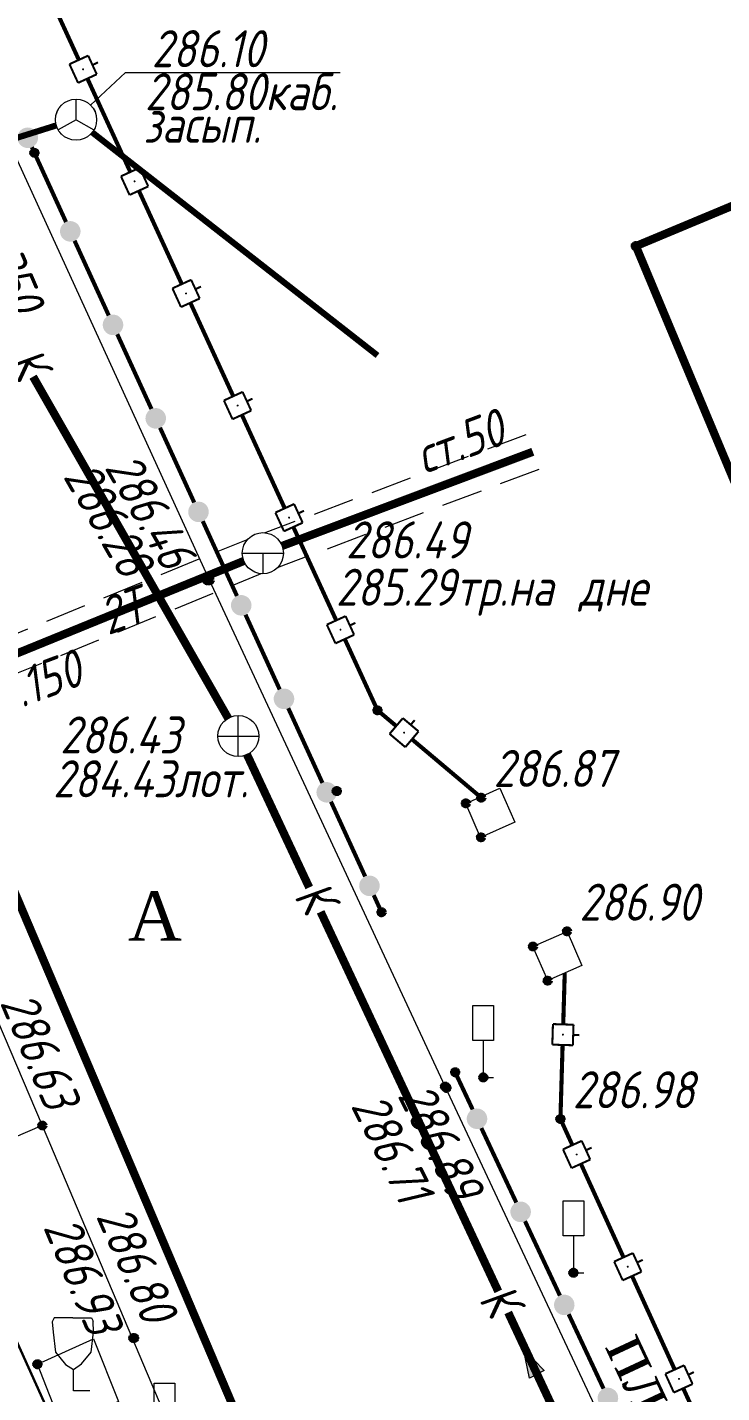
# Model space of a CAD drawing. Header units: metres. Extents: x 5186306 to 10384643, y 4966294 to 9938031.
# Drawn here: x 5192305.48 to 5192322.35, y 4969130.69 to 4969163.9 of the extents above; entities that cross this region are included whole.
import ezdxf

# ---------------------------------------------------------------- set-up
doc = ezdxf.new("R2010")
doc.units = ezdxf.units.M
doc.set_wipeout_variables(frame=1)
for name, pattern in [('COMMUN', [6, 5, -1]), ('DASHED', [0.75, 0.5, -0.25]), ('DASHEDX2', [1.5, 1, -0.5])]:
    doc.linetypes.add(name, pattern=pattern)
for name, color, linetype, lineweight in [('51361800', 7, 'Continuous', 18), ('51361930', 7, 'Continuous', 18), ('51361960', 7, 'Continuous', 18), ('51361990', 7, 'Continuous', 18), ('71133200', 7, 'Continuous', 18), ('82211000', 7, 'Continuous', 18), ('82212000', 7, 'Continuous', 18), ('Commun', 7, 'Continuous', 18), ('GEO_POINTS', 7, 'Continuous', 18), ('Otm', 7, 'Continuous', 18), ('Sit', 7, 'Continuous', 18), ('Text', 7, 'Continuous', 18), ('Text_com', 7, 'Continuous', 18), ('Us_znak', 7, 'Continuous', 18)]:
    doc.layers.add(name, color=color, linetype=linetype, lineweight=lineweight)
doc.styles.add('eskd', font='ESKD1.shx', dxfattribs={"width": 1.2, "oblique": 15})
doc.styles.get("Standard").update_dxf_attribs({"font": 'txt.shx', "width": 0.85, "oblique": 10})
doc.styles.add('style1', font='TIMES.TTF', dxfattribs={"height": 1})
doc.linetypes.add('KABELww_500', pattern='A,0.0001,-0.4,[131,ltypeshp.shx,S=0.4,R=90,X=0.4,Y=-0.4],0.2,[131,ltypeshp.shx,S=0.2,R=90,X=0.4,Y=-0.2],3.6,[131,ltypeshp.shx,S=0.2,R=-90,X=-0.4,Y=0.2],0.2,[131,ltypeshp.shx,S=0.4,R=-90,X=-0.4,Y=0.4],-0.8,4,-0.4', length=9.6001)
doc.linetypes.add('ПОДЗ_ЛИНИИ_СВЯЗИ', pattern='A,4.8,-0.2,[133,ltypeshp.shx,S=0.2,R=0,X=-0.2,Y=0],-0.2,4.8,-2', length=12)

# ---------------------------------------------------------------- blocks, each defined once
blk = doc.blocks.new('51361990a')
at = {"color": 7, "style": 'eskd', "oblique": 15}
for tag, p in [('Z', (1.727, 1.405)), ('Z1', (1.727, -0.995)), ('Z2', (1.727, -3.395))]:
    blk.add_attdef(tag, p, '', height=2, dxfattribs=at)
at = {"color": 7}
blk.add_wipeout([(1.005, 0.104), (0.967, 0.297), (0.891, 0.479), (0.782, 0.643), (0.642, 0.782), (0.479, 0.891), (0.297, 0.967), (0.103, 1.005), (-0.094, 1.005), (-0.287, 0.967), (-0.469, 0.891), (-0.632, 0.782), (-0.772, 0.643), (-0.881, 0.479), (-0.957, 0.297), (-0.995, 0.104), (-0.995, -0.093), (-0.957, -0.287), (-0.881, -0.469), (-0.772, -0.632), (-0.632, -0.772), (-0.469, -0.881), (-0.287, -0.956), (-0.094, -0.995), (0.103, -0.995), (0.297, -0.956), (0.479, -0.881), (0.642, -0.772), (0.782, -0.632), (0.891, -0.469), (0.967, -0.287), (1.005, -0.093)], dxfattribs=at)
blk.add_line((-0.714, 0.7), (0.714, -0.7))
blk.add_circle((0.005, 0.005), 1)
blk = doc.blocks.new('71133200')
for p, q in [((-0.924145, 3.560442), (-1.024145, 3.360442)), ((-1.024145, 3.360442), (-0.977382, 2.864397)), ((-0.024145, 3.560442), (-0.924145, 3.560442)), ((-0.024145, 3.560442), (0.875855, 3.560442)), ((0.875855, 3.560442), (0.958164, 3.395824)), ((0.975974, 2.864397), (0.958164, 3.395824)), ((-0.977382, 2.864397), (-0.861899, 1.88241)), ((0.861899, 1.88241), (0.975974, 2.864397)), ((-0.861899, 1.88241), (-0.374616, 1.28565)), ((0.401375, 1.321765), (0.861899, 1.88241)), ((-0.374616, 1.28565), (0, 1.039723)), ((0, 1.039723), (0.401375, 1.321765)), ((0, 0), (0, 1.039723)), ((0.8, 0), (0, 0))]:
    blk.add_line(p, q)
at = {"style": 'eskd', "oblique": 14.99997778}
blk.add_attdef('Z', (1.873004, -0.239356), '', height=2, dxfattribs=at)
blk = doc.blocks.new('*U46')
at = {"layer": '82212000', "linetype": 'Continuous', "ltscale": 0.5}
for points in [[(5192318.496, 4969139.419, 1), (5192318.495, 4969139.369, 1)], [(5192318.819, 4969136.503, 1), (5192318.839, 4969136.457, 1)], [(5192320.062, 4969133.773, 1), (5192320.083, 4969133.727, 1)], [(5192321.306, 4969131.042, 1), (5192321.327, 4969130.997, 1)], [(5192322.552, 4969128.313, 1), (5192322.573, 4969128.268, 1)], [(5192342.303, 4969126.086, 1), (5192342.352, 4969126.097, 1)], [(5192323.801, 4969125.586, 1), (5192323.822, 4969125.541, 1)], [(5192339.373, 4969125.439, 1), (5192339.422, 4969125.45, 1)], [(5192336.444, 4969124.792, 1), (5192336.493, 4969124.803, 1)], [(5192333.514, 4969124.146, 1), (5192333.563, 4969124.157, 1)], [(5192330.585, 4969123.499, 1), (5192330.634, 4969123.51, 1)], [(5192325.051, 4969122.859, 1), (5192325.072, 4969122.813, 1)], [(5192327.655, 4969122.852, 1), (5192327.704, 4969122.863, 1)]]:
    blk.add_hatch(color=256, dxfattribs=at).paths.add_polyline_path(points, flags=0)
at = {"layer": '82212000', "linetype": 'Continuous', "ltscale": 0.5, "flags": 128}
blk.add_lwpolyline([(5192318.54, 4969140.893, 0.1, 0.1, 0), (5192318.503, 4969139.643, 0, 0, 0)], format="xyseb", dxfattribs=at)
at = {"layer": '82212000', "linetype": 'Continuous', "ltscale": 0.5}
for points, const_width in [([(5192318.238, 4969139.151), (5192318.253, 4969139.651)], 0.05), ([(5192318.253, 4969139.651), (5192318.753, 4969139.636)], 0.05), ([(5192318.753, 4969139.636), (5192318.738, 4969139.136)], 0.05), ([(5192318.746, 4969139.386), (5192318.896, 4969139.382)], 0.05), ([(5192318.738, 4969139.136), (5192318.238, 4969139.151)], 0.05), ([(5192318.498, 4969136.604), (5192318.953, 4969136.811)], 0.05), ([(5192318.953, 4969136.811), (5192319.16, 4969136.356)], 0.05), ([(5192319.056, 4969136.583), (5192319.193, 4969136.646)], 0.05), ([(5192318.705, 4969136.149), (5192318.498, 4969136.604)], 0.05), ([(5192319.16, 4969136.356), (5192318.705, 4969136.149)], 0.05), ([(5192318.933, 4969136.252), (5192319.969, 4969133.977)], 0.1), ([(5192319.741, 4969133.874), (5192320.196, 4969134.081)], 0.05), ([(5192320.196, 4969134.081), (5192320.404, 4969133.626)], 0.05), ([(5192319.949, 4969133.419), (5192319.741, 4969133.874)], 0.05), ([(5192320.404, 4969133.626), (5192319.949, 4969133.419)], 0.05), ([(5192320.3, 4969133.853), (5192320.437, 4969133.916)], 0.05), ([(5192320.176, 4969133.522), (5192321.213, 4969131.247)], 0.1), ([(5192320.985, 4969131.144), (5192321.44, 4969131.351)], 0.05), ([(5192321.44, 4969131.351), (5192321.647, 4969130.896)], 0.05), ([(5192321.192, 4969130.689), (5192320.985, 4969131.144)], 0.05), ([(5192321.544, 4969131.123), (5192321.68, 4969131.186)], 0.05), ([(5192321.647, 4969130.896), (5192321.192, 4969130.689)], 0.05), ([(5192322.231, 4969128.414), (5192322.686, 4969128.622)], 0.05), ([(5192322.439, 4969127.959), (5192322.231, 4969128.414)], 0.05), ([(5192322.686, 4969128.622), (5192322.894, 4969128.168)], 0.05), ([(5192322.79, 4969128.395), (5192322.926, 4969128.457)], 0.05), ([(5192322.894, 4969128.168), (5192322.439, 4969127.959)], 0.05), ([(5192322.667, 4969128.063), (5192323.708, 4969125.791)], 0.1), ([(5192342.029, 4969126.281), (5192342.517, 4969126.389)], 0.05), ([(5192342.273, 4969126.335), (5192342.241, 4969126.482)], 0.05), ([(5192342.517, 4969126.389), (5192342.625, 4969125.901)], 0.05), ([(5192339.642, 4969125.498), (5192342.083, 4969126.037)], 0.1), ([(5192342.137, 4969125.793), (5192342.029, 4969126.281)], 0.05), ([(5192323.48, 4969125.687), (5192323.935, 4969125.895)], 0.05), ([(5192323.689, 4969125.232), (5192323.48, 4969125.687)], 0.05), ([(5192323.935, 4969125.895), (5192324.143, 4969125.44)], 0.05), ([(5192324.039, 4969125.667), (5192324.176, 4969125.73)], 0.05), ([(5192339.1, 4969125.635), (5192339.588, 4969125.742)], 0.05), ([(5192339.344, 4969125.689), (5192339.311, 4969125.835)], 0.05), ([(5192339.588, 4969125.742), (5192339.696, 4969125.254)], 0.05), ([(5192342.625, 4969125.901), (5192342.137, 4969125.793)], 0.05), ([(5192324.143, 4969125.44), (5192323.689, 4969125.232)], 0.05), ([(5192323.916, 4969125.336), (5192324.957, 4969123.063)], 0.1), ([(5192336.712, 4969124.852), (5192339.154, 4969125.391)], 0.1), ([(5192339.207, 4969125.146), (5192339.1, 4969125.635)], 0.05), ([(5192336.17, 4969124.988), (5192336.658, 4969125.096)], 0.05), ([(5192336.278, 4969124.5), (5192336.17, 4969124.988)], 0.05), ([(5192336.414, 4969125.042), (5192336.382, 4969125.188)], 0.05), ([(5192336.658, 4969125.096), (5192336.766, 4969124.608)], 0.05), ([(5192339.696, 4969125.254), (5192339.207, 4969125.146)], 0.05), ([(5192333.783, 4969124.205), (5192336.224, 4969124.744)], 0.1), ([(5192333.241, 4969124.341), (5192333.729, 4969124.449)], 0.05), ([(5192333.349, 4969123.853), (5192333.241, 4969124.341)], 0.05), ([(5192333.485, 4969124.395), (5192333.453, 4969124.542)], 0.05), ([(5192333.729, 4969124.449), (5192333.837, 4969123.961)], 0.05), ([(5192336.766, 4969124.608), (5192336.278, 4969124.5)], 0.05), ([(5192330.853, 4969123.558), (5192333.295, 4969124.097)], 0.1), ([(5192330.311, 4969123.695), (5192330.799, 4969123.802)], 0.05), ([(5192330.419, 4969123.206), (5192330.311, 4969123.695)], 0.05), ([(5192330.555, 4969123.749), (5192330.523, 4969123.895)], 0.05), ([(5192330.799, 4969123.802), (5192330.907, 4969123.314)], 0.05), ([(5192333.837, 4969123.961), (5192333.349, 4969123.853)], 0.05), ([(5192327.924, 4969122.912), (5192330.365, 4969123.451)], 0.1), ([(5192324.73, 4969122.959), (5192325.185, 4969123.167)], 0.05), ([(5192325.185, 4969123.167), (5192325.393, 4969122.713)], 0.05), ([(5192325.289, 4969122.94), (5192325.425, 4969123.003)], 0.05), ([(5192327.382, 4969123.048), (5192327.87, 4969123.156)], 0.05), ([(5192327.49, 4969122.56), (5192327.382, 4969123.048)], 0.05), ([(5192327.626, 4969123.102), (5192327.594, 4969123.248)], 0.05), ([(5192327.87, 4969123.156), (5192327.978, 4969122.668)], 0.05), ([(5192330.907, 4969123.314), (5192330.419, 4969123.206)], 0.05), ([(5192324.938, 4969122.505), (5192324.73, 4969122.959)], 0.05), ([(5192325.393, 4969122.713), (5192324.938, 4969122.505)], 0.05), ([(5192327.978, 4969122.668), (5192327.49, 4969122.56)], 0.05)]:
    blk.add_lwpolyline(points, dxfattribs=dict(at, const_width=const_width))
for points in [[(5192318.488, 4969139.144, 0.1, 0.1, 0), (5192318.435, 4969137.344, 0.1, 0.1, 0), (5192318.725, 4969136.707, 0, 0, 0)], [(5192321.42, 4969130.792, 0.1, 0.1, 0), (5192322.045, 4969129.42, 0.1, 0.1, 0), (5192322.458, 4969128.518, 0, 0, 0)], [(5192325.166, 4969122.609, 0.1, 0.1, 0), (5192325.293, 4969122.331, 0.1, 0.1, 0), (5192327.436, 4969122.804, 0, 0, 0)]]:
    blk.add_lwpolyline(points, format="xyseb", dxfattribs=at)
at = {"layer": '82212000', "ltscale": 0.5, "const_width": 0.1}
blk.add_lwpolyline([(5192342.571, 4969126.145), (5192342.744, 4969126.183)], dxfattribs=at)
blk = doc.blocks.new('*U47')
at = {"layer": '82212000', "linetype": 'Continuous', "ltscale": 0.5}
for points in [[(5192306.823, 4969162.899, 1), (5192306.844, 4969162.853, 1)], [(5192308.075, 4969160.172, 1), (5192308.095, 4969160.126, 1)], [(5192309.326, 4969157.445, 1), (5192309.347, 4969157.4, 1)], [(5192310.577, 4969154.719, 1), (5192310.598, 4969154.673, 1)], [(5192311.828, 4969151.992, 1), (5192311.849, 4969151.947, 1)], [(5192313.079, 4969149.265, 1), (5192313.1, 4969149.22, 1)], [(5192314.616, 4969146.756, 1), (5192314.654, 4969146.724, 1)]]:
    blk.add_hatch(color=256, dxfattribs=at).paths.add_polyline_path(points, flags=0)
for points in [[(5192305.69, 4969165.377, 0.1, 0.1, 0), (5192306.258, 4969164.131, 0.1, 0.1, 0), (5192306.73, 4969163.103, 0, 0, 0)], [(5192313.194, 4969149.015, 0.1, 0.1, 0), (5192313.989, 4969147.284, 0.1, 0.1, 0), (5192314.444, 4969146.901, 0, 0, 0)]]:
    blk.add_lwpolyline(points, format="xyseb", dxfattribs=at)
for points, const_width in [([(5192306.502, 4969162.999), (5192306.957, 4969163.207)], 0.05), ([(5192306.957, 4969163.207), (5192307.165, 4969162.753)], 0.05), ([(5192306.711, 4969162.544), (5192306.502, 4969162.999)], 0.05), ([(5192307.061, 4969162.98), (5192307.197, 4969163.043)], 0.05), ([(5192307.165, 4969162.753), (5192306.711, 4969162.544)], 0.05), ([(5192306.938, 4969162.649), (5192307.981, 4969160.376)], 0.1), ([(5192307.754, 4969160.272), (5192308.208, 4969160.481)], 0.05), ([(5192307.962, 4969159.818), (5192307.754, 4969160.272)], 0.05), ([(5192308.208, 4969160.481), (5192308.417, 4969160.026)], 0.05), ([(5192308.312, 4969160.253), (5192308.449, 4969160.316)], 0.05), ([(5192308.417, 4969160.026), (5192307.962, 4969159.818)], 0.05), ([(5192308.189, 4969159.922), (5192309.232, 4969157.65)], 0.1), ([(5192309.005, 4969157.546), (5192309.459, 4969157.754)], 0.05), ([(5192309.213, 4969157.091), (5192309.005, 4969157.546)], 0.05), ([(5192309.459, 4969157.754), (5192309.668, 4969157.3)], 0.05), ([(5192309.563, 4969157.527), (5192309.7, 4969157.589)], 0.05), ([(5192309.668, 4969157.3), (5192309.213, 4969157.091)], 0.05), ([(5192309.441, 4969157.195), (5192310.483, 4969154.923)], 0.1), ([(5192310.256, 4969154.819), (5192310.71, 4969155.027)], 0.05), ([(5192310.71, 4969155.027), (5192310.919, 4969154.573)], 0.05), ([(5192310.465, 4969154.364), (5192310.256, 4969154.819)], 0.05), ([(5192310.919, 4969154.573), (5192310.465, 4969154.364)], 0.05), ([(5192310.815, 4969154.8), (5192310.951, 4969154.863)], 0.05), ([(5192310.692, 4969154.469), (5192311.734, 4969152.197)], 0.1), ([(5192311.507, 4969152.092), (5192311.962, 4969152.301)], 0.05), ([(5192311.962, 4969152.301), (5192312.17, 4969151.846)], 0.05), ([(5192311.716, 4969151.638), (5192311.507, 4969152.092)], 0.05), ([(5192312.066, 4969152.074), (5192312.202, 4969152.136)], 0.05), ([(5192312.17, 4969151.846), (5192311.716, 4969151.638)], 0.05), ([(5192311.943, 4969151.742), (5192312.986, 4969149.47)], 0.1), ([(5192312.758, 4969149.366), (5192313.213, 4969149.574)], 0.05), ([(5192313.213, 4969149.574), (5192313.421, 4969149.12)], 0.05), ([(5192312.967, 4969148.911), (5192312.758, 4969149.366)], 0.05), ([(5192313.317, 4969149.347), (5192313.453, 4969149.41)], 0.05), ([(5192313.421, 4969149.12), (5192312.967, 4969148.911)], 0.05), ([(5192314.283, 4969146.71), (5192314.605, 4969147.092)], 0.05), ([(5192314.605, 4969147.092), (5192314.987, 4969146.77)], 0.05), ([(5192314.796, 4969146.931), (5192314.893, 4969147.045)], 0.05), ([(5192314.665, 4969146.387), (5192314.283, 4969146.71)], 0.05), ([(5192314.987, 4969146.77), (5192314.665, 4969146.387)], 0.05)]:
    blk.add_lwpolyline(points, dxfattribs=dict(at, const_width=const_width))
at = {"layer": '82212000', "ltscale": 0.5, "const_width": 0.1}
blk.add_lwpolyline([(5192314.826, 4969146.579), (5192316.51, 4969145.159)], dxfattribs=at)
blk = doc.blocks.new('*U49')
at = {"layer": '82211000', "linetype": 'Continuous', "ltscale": 0.5}
for points in [[(5192316.301, 4969137.575, 1), (5192316.513, 4969137.122, 1)], [(5192317.362, 4969135.311, 1), (5192317.574, 4969134.858, 1)], [(5192318.423, 4969133.047, 1), (5192318.635, 4969132.595, 1)], [(5192319.483, 4969130.784, 1), (5192319.696, 4969130.331, 1)], [(5192320.544, 4969128.52, 1), (5192320.757, 4969128.067, 1)], [(5192321.605, 4969126.256, 1), (5192321.817, 4969125.803, 1)], [(5192322.666, 4969123.992, 1), (5192322.878, 4969123.54, 1)]]:
    blk.add_hatch(color=256, dxfattribs=at).paths.add_polyline_path(points, flags=0)
at = {"layer": '82211000', "linetype": 'Continuous', "ltscale": 0.5, "flags": 128}
blk.add_lwpolyline([(5192315.876, 4969138.48, 0.1, 0.1, 0), (5192316.301, 4969137.575, 0, 0, 0)], format="xyseb", dxfattribs=at)
at = {"layer": '82211000', "linetype": 'Continuous', "ltscale": 0.5, "const_width": 0.1}
for points in [[(5192316.513, 4969137.122), (5192317.362, 4969135.311)], [(5192317.574, 4969134.858), (5192318.423, 4969133.047)], [(5192318.635, 4969132.595), (5192319.483, 4969130.784)], [(5192319.696, 4969130.331), (5192320.544, 4969128.52)], [(5192320.757, 4969128.067), (5192321.605, 4969126.256)], [(5192321.817, 4969125.803), (5192322.666, 4969123.992)]]:
    blk.add_lwpolyline(points, dxfattribs=at)
at = {"layer": '82211000', "ltscale": 0.5, "const_width": 0.1}
blk.add_lwpolyline([(5192322.878, 4969123.54), (5192323.693, 4969121.801)], dxfattribs=at)
blk = doc.blocks.new('*U50')
at = {"layer": '82211000', "linetype": 'Continuous', "ltscale": 0.5}
for points in [[(5192305.387, 4969161.438, 1), (5192305.589, 4969160.98, 1)], [(5192306.418, 4969159.16, 1), (5192306.626, 4969158.705, 1)], [(5192307.457, 4969156.886, 1), (5192307.664, 4969156.431, 1)], [(5192308.495, 4969154.612, 1), (5192308.703, 4969154.157, 1)], [(5192309.534, 4969152.338, 1), (5192309.742, 4969151.883, 1)], [(5192310.573, 4969150.064, 1), (5192310.781, 4969149.609, 1)], [(5192311.612, 4969147.79, 1), (5192311.82, 4969147.335, 1)], [(5192312.651, 4969145.516, 1), (5192312.858, 4969145.061, 1)], [(5192313.689, 4969143.242, 1), (5192313.897, 4969142.787, 1)]]:
    blk.add_hatch(color=256, dxfattribs=at).paths.add_polyline_path(points, flags=0)
blk.add_lwpolyline([(5192305.589, 4969160.98, 0.1, 0.1, 0), (5192305.65, 4969160.842, 0.1, 0.1, 0), (5192306.418, 4969159.16, 0, 0, 0)], format="xyseb", dxfattribs=at)
at = {"layer": '82211000', "linetype": 'Continuous', "ltscale": 0.5, "const_width": 0.1}
for points in [[(5192306.626, 4969158.705), (5192307.457, 4969156.886)], [(5192307.664, 4969156.431), (5192308.495, 4969154.612)], [(5192308.703, 4969154.157), (5192309.534, 4969152.338)], [(5192309.742, 4969151.883), (5192310.573, 4969150.064)], [(5192310.781, 4969149.609), (5192311.612, 4969147.79)], [(5192311.82, 4969147.335), (5192312.651, 4969145.516)], [(5192312.858, 4969145.061), (5192313.689, 4969143.242)]]:
    blk.add_lwpolyline(points, dxfattribs=at)
at = {"layer": '82211000', "ltscale": 0.5, "const_width": 0.1}
blk.add_lwpolyline([(5192313.897, 4969142.787), (5192314.087, 4969142.372)], dxfattribs=at)
blk = doc.blocks.new('51361930a')
at = {"style": 'eskd', "oblique": 15}
for tag, p in [('Z', (1.722, 1.4)), ('Z1', (1.722, -1)), ('Z2', (1.722, -3.4))]:
    blk.add_attdef(tag, p, '', height=2, dxfattribs=at)
at = {"color": 7}
blk.add_wipeout([(-0.098, 1), (-0.292, 0.962), (-0.474, 0.886), (-0.637, 0.777), (-0.777, 0.637), (-0.886, 0.474), (-0.962, 0.292), (-1, 0.098), (-1, -0.098), (-0.962, -0.292), (-0.886, -0.474), (-0.777, -0.637), (-0.637, -0.777), (-0.474, -0.886), (-0.292, -0.962), (-0.098, -1), (0.098, -1), (0.292, -0.962), (0.474, -0.886), (0.637, -0.777), (0.777, -0.637), (0.886, -0.474), (0.962, -0.292), (1, -0.098), (1, 0.098), (0.962, 0.292), (0.886, 0.474), (0.777, 0.637), (0.637, 0.777), (0.474, 0.886), (0.292, 0.962), (0.098, 1)], dxfattribs=at)
for p, q in [((-1, 0), (1, 0)), ((0, 0), (0, -1))]:
    blk.add_line(p, q)
blk.add_circle((0, 0), 1)
blk = doc.blocks.new('51361960a')
at = {"style": 'eskd', "oblique": 15}
for tag, p in [('Z', (1.722, 1.4)), ('Z1', (1.722, -1)), ('Z2', (1.722, -3.4))]:
    blk.add_attdef(tag, p, '', height=2, dxfattribs=at)
at = {"color": 7}
blk.add_wipeout([(-0.098, 1), (-0.292, 0.962), (-0.474, 0.886), (-0.637, 0.777), (-0.777, 0.637), (-0.886, 0.474), (-0.962, 0.292), (-1, 0.098), (-1, -0.098), (-0.962, -0.292), (-0.886, -0.474), (-0.777, -0.637), (-0.637, -0.777), (-0.474, -0.886), (-0.292, -0.962), (-0.098, -1), (0.098, -1), (0.292, -0.962), (0.474, -0.886), (0.637, -0.777), (0.777, -0.637), (0.886, -0.474), (0.962, -0.292), (1, -0.098), (1, 0.098), (0.962, 0.292), (0.886, 0.474), (0.777, 0.637), (0.637, 0.777), (0.474, 0.886), (0.292, 0.962), (0.098, 1)], dxfattribs=at)
blk.add_wipeout([(-0.098, 1), (-0.292, 0.962), (-0.474, 0.886), (-0.637, 0.777), (-0.777, 0.637), (-0.886, 0.474), (-0.962, 0.292), (-1, 0.098), (-1, -0.098), (-0.962, -0.292), (-0.886, -0.474), (-0.777, -0.637), (-0.637, -0.777), (-0.474, -0.886), (-0.292, -0.962), (-0.098, -1), (0.098, -1), (0.292, -0.962), (0.474, -0.886), (0.637, -0.777), (0.777, -0.637), (0.886, -0.474), (0.962, -0.292), (1, -0.098), (1, 0.098), (0.962, 0.292), (0.886, 0.474), (0.777, 0.637), (0.637, 0.777), (0.474, 0.886), (0.292, 0.962), (0.098, 1)], dxfattribs=at)
for q in [(0, 1), (-0.867, -0.498), (0.867, -0.498)]:
    blk.add_line((0, 0), q)
blk.add_circle((0, 0), 1)
blk = doc.blocks.new('51361800a')
at = {"style": 'eskd', "oblique": 15}
for tag, p in [('Z', (1.722, 1.4)), ('Z1', (1.722, -1)), ('Z2', (1.722, -3.4))]:
    blk.add_attdef(tag, p, '', height=2, dxfattribs=at)
at = {"color": 7}
blk.add_wipeout([(-0.098, 1), (-0.292, 0.962), (-0.474, 0.886), (-0.637, 0.777), (-0.777, 0.637), (-0.886, 0.474), (-0.962, 0.292), (-1, 0.098), (-1, -0.098), (-0.962, -0.292), (-0.886, -0.474), (-0.777, -0.637), (-0.637, -0.777), (-0.474, -0.886), (-0.292, -0.962), (-0.098, -1), (0.098, -1), (0.292, -0.962), (0.474, -0.886), (0.637, -0.777), (0.777, -0.637), (0.886, -0.474), (0.962, -0.292), (1, -0.098), (1, 0.098), (0.962, 0.292), (0.886, 0.474), (0.777, 0.637), (0.637, 0.777), (0.474, 0.886), (0.292, 0.962), (0.098, 1)], dxfattribs=at)
for p, q in [((0, -1), (0, 1)), ((-1, 0), (1, 0))]:
    blk.add_line(p, q)
blk.add_circle((0, 0), 1)
blk = doc.blocks.new('ZNAK')
at = {"layer": 'Us_znak', "color": 0, "linetype": 'Continuous', "lineweight": -2, "ltscale": 10}
blk.add_lwpolyline([(-0.25, 1.75), (0.25, 1.75), (0.25, 0.9), (-0.25, 0.9)], close=True, dxfattribs=at)
at = {"layer": 'Us_znak', "linetype": 'DASHEDX2', "ltscale": 10}
blk.add_lwpolyline([(0, 0.9), (0, 0), (0.25, 0)], dxfattribs=at)
blk = doc.blocks.new('A$C52264BE2')
at = {"layer": 'Sit'}
h = blk.add_hatch(color=32, dxfattribs=at)
h.dxf.hatch_style = 1
h.paths.add_polyline_path([(0, 0.374), (0.714, 0.443), (0.15, 0)])
at = {"layer": 'Sit', "color": 32, "elevation": 285.308}
blk.add_lwpolyline([(0, 0.374), (0.714, 0.443), (0.15, 0), (0, 0.374)], dxfattribs=at)

msp = doc.modelspace()

# ---------------------------------------------------------------- linework, layer by layer
at = {"color": 192, "linetype": 'ПОДЗ_ЛИНИИ_СВЯЗИ', "lineweight": 60, "ltscale": 0.4, "const_width": 0.15, "elevation": 285.237, "flags": 128}
for points in [[(5192292.949, 4969157.346), (5192306.18, 4969161.509)], [(5192307.056, 4969161.339), (5192313.989, 4969155.914)]]:
    msp.add_lwpolyline(points, dxfattribs=at)
at = {"layer": 'Commun', "color": 1, "linetype": 'KABELww_500', "lineweight": 30, "flags": 128}
msp.add_lwpolyline([(5192313.741, 4969113.03), (5192273.206, 4969202.968)], dxfattribs=at)
at = {"layer": 'Commun', "color": 4, "linetype": 'COMMUN', "ltscale": 0.7, "const_width": 0.2, "elevation": 287.906, "flags": 128}
msp.add_lwpolyline([(5192293.291, 4969170.842), (5192329.917, 4969084.562)], dxfattribs=at)
at = {"layer": 'Commun', "color": 32, "linetype": 'COMMUN', "ltscale": 0.7, "const_width": 0.2, "flags": 128}
for points, elevation in [([(5192305.618, 4969155.398), (5192310.358, 4969147.093)], 285.308), ([(5192312.329, 4969142.974), (5192310.818, 4969146.204)], 288.999), ([(5192316.924, 4969133.15), (5192312.607, 4969142.381)], 288.999), ([(5192327.536, 4969110.462), (5192317.165, 4969132.636)], 288.999)]:
    msp.add_lwpolyline(points, dxfattribs=dict(at, elevation=elevation))
at = {"layer": 'Commun', "color": 5, "linetype": 'DASHED', "ltscale": 2, "elevation": 286.489, "flags": 128}
for points in [[(5192311.05, 4969151.529), (5192317.606, 4969153.992)], [(5192311.366, 4969150.686), (5192317.922, 4969153.15)], [(5192311.036, 4969151.522), (5192304.323, 4969148.785)], [(5192311.375, 4969150.688), (5192304.663, 4969147.951)]]:
    msp.add_lwpolyline(points, dxfattribs=at)
at = {"layer": 'Commun', "color": 5, "linetype": 'COMMUN', "ltscale": 0.7, "const_width": 0.2, "elevation": 286.489, "flags": 128}
for points in [[(5192311.669, 4969151.281), (5192317.764, 4969153.571)], [(5192310.739, 4969150.915), (5192304.493, 4969148.368)]]:
    msp.add_lwpolyline(points, dxfattribs=at)
at = {"layer": 'GEO_POINTS', "lineweight": 70}
for centre in [(5192306.66, 4969161.647, 286.103), (5192305.65, 4969160.842, 286.068), (5192320.269, 4969158.574, 286.834), (5192311.205, 4969151.105, 286.489), (5192309.851, 4969150.447, 286.283), (5192309.907, 4969150.445, 286.456), (5192313.989, 4969147.284, 286.705), (5192310.606, 4969146.657, 286.433), (5192312.999, 4969145.319, 286.681), (5192316.137, 4969145.02, 286.842), (5192316.51, 4969145.159, 286.867), (5192316.504, 4969144.193, 286.851), (5192314.087, 4969142.372, 286.683), (5192318.596, 4969141.907, 286.905), (5192317.767, 4969141.538, 286.912), (5192318.125, 4969140.708, 287.928), (5192315.876, 4969138.48, 286.873), (5192316.56, 4969138.353, 286.922), (5192315.631, 4969138.131, 286.714), (5192315.666, 4969138.099, 286.891), (5192318.435, 4969137.344, 286.978), (5192305.842, 4969137.184, 286.628), (5192318.751, 4969133.603, 287.055), (5192308.056, 4969132.014, 286.934), (5192308.075, 4969132.015, 286.797), (5192305.724, 4969131.378, 286.918)]:
    msp.add_circle(centre, 0.06, dxfattribs=at)
at = {"layer": 'Sit', "flags": 128}
for points, elevation in [([(5192323.339, 4969121.684), (5192315.631, 4969138.131), (5192309.907, 4969150.445), (5192303.842, 4969163.687), (5192297.324, 4969178.289), (5192288.163, 4969198.598), (5192286.97, 4969201.309, -0.178713), (5192286.611, 4969207.193, -0.0486), (5192287.784, 4969210.047, -0.50364)], 287.207), ([(5192269.522, 4969158.128, -0.077852), (5192279.123, 4969160.435, -0.160741), (5192292.467, 4969157.194, -0.124634), (5192301.51, 4969147.341), (5192305.842, 4969137.184)], 285.237)]:
    msp.add_lwpolyline(points, format="xyb", dxfattribs=dict(at, elevation=elevation))
for points, elevation in [([(5192307.016, 4969162.003), (5192307.863, 4969162.8), (5192313.078, 4969162.8)], 286.103), ([(5192305.842, 4969137.184), (5192302.435, 4969135.716), (5192296.512, 4969149.593), (5192299.235, 4969150.877)], 285.237), ([(5192305.842, 4969137.184), (5192312.176, 4969122.207)], 285.237), ([(5192305.724, 4969131.378), (5192307.09, 4969131.997)], 286.918)]:
    msp.add_lwpolyline(points, dxfattribs=dict(at, elevation=elevation))
at = {"layer": 'Sit', "const_width": 0.2, "flags": 128}
msp.add_lwpolyline([(5192326.582, 4969161.213), (5192320.269, 4969158.574), (5192324.829, 4969147.663), (5192331.143, 4969150.301)], dxfattribs=at)
at = {"layer": 'Sit', "flags": 128}
for points, elevation in [([(5192316.495, 4969144.19), (5192316.137, 4969145.02), (5192316.966, 4969145.39), (5192317.324, 4969144.56)], 287.858), ([(5192318.125, 4969140.708), (5192317.767, 4969141.538), (5192318.596, 4969141.907), (5192318.955, 4969141.078)], 287.928), ([(5192306.325, 4969129.85), (5192305.724, 4969131.378), (5192307.09, 4969131.997), (5192307.691, 4969130.469)], 286.961)]:
    msp.add_lwpolyline(points, close=True, dxfattribs=dict(at, elevation=elevation))

# ---------------------------------------------------------------- block references
at = {"layer": '71133200', "color": 7, "xscale": 0.5, "yscale": 0.5, "zscale": 0.5}
msp.add_blockref('71133200', (5192306.596, 4969130.728), dxfattribs=at)
at = {"layer": '82211000', "color": 7}
msp.add_blockref('*U49', (0, 0), dxfattribs=at)
at = {"layer": '82212000', "color": 7}
msp.add_blockref('*U46', (0, 0), dxfattribs=at)
at = {"layer": 'Sit', "color": 7, "linetype": 'Continuous'}
for p in [(5192316.56, 4969138.353, 286.922), (5192318.751, 4969133.603, 287.055), (5192308.813, 4969129.167, 1.42)]:
    msp.add_blockref('ZNAK', p, dxfattribs=at)
at = {"layer": 'Sit', "color": 7, "rotation": 95.59970705247711}
msp.add_blockref('A$C52264BE2', (5192318.052, 4969131.079, -285.308), dxfattribs=at)

# ---------------------------------------------------------------- texts
at = {"layer": 'Otm', "oblique": 13, "width": 0.8}
for s, rotation, p in [('286.46', 299.8022, (5192307.339, 4969153.192, 286.456)), ('286.28', 299.8022, (5192306.334, 4969152.972, 286.283)), ('286.63', 292.9251, (5192304.802, 4969140.178, 286.628)), ('286.89', 296.3479, (5192314.461, 4969137.921, 286.433)), ('286.71', 296.3479, (5192313.328, 4969137.669, 572.866)), ('286.80', 293.571, (5192307.138, 4969134.981, 286.797)), ('286.93', 292.5131, (5192305.856, 4969134.715, 286.934))]:
    msp.add_text(s, height=0.9, rotation=rotation, dxfattribs=at).set_placement(p)
for s, p in [('286.87', (5192316.81, 4969145.419, 286.867)), ('286.90', (5192318.896, 4969142.167, 286.905)), ('286.98', (5192318.735, 4969137.604, 286.978))]:
    msp.add_text(s, height=0.9, dxfattribs=at).set_placement(p)
at = {"layer": 'Text', "style": 'style1'}
msp.add_text('А', height=1.2, dxfattribs=at).set_placement((5192307.924, 4969141.681))
msp.add_text('пл.', height=1.2, rotation=295.0776, dxfattribs=at).set_placement((5192319.507, 4969131.799, 285.022))
at = {"layer": 'Text_com', "oblique": 13, "width": 0.8}
for s, p in [('286.10', (5192308.502, 4969162.925)), ('285.80каб.', (5192308.34, 4969161.88)), ('засып.', (5192308.296, 4969161.087)), ('286.49', (5192313.226, 4969150.978, 286.489)), ('285.29тр.на дне', (5192312.981, 4969149.827, 286.489)), ('286.43', (5192306.277, 4969146.234, 286.433)), ('284.43лот.', (5192306.106, 4969145.167, 286.433))]:
    msp.add_text(s, height=0.9, dxfattribs=at).set_placement(p)
for s, rotation, p in [('пхв.350', 293.1455, (5192303.762, 4969159.914, 853.315)), ('К', 302.9686, (5192304.952, 4969155.734)), ('ст.50', 20.3953, (5192315.121, 4969153.019, 853.315)), ('2Т', 20.1855, (5192307.438, 4969149.103, -285.752)), ('ст.150', 20.3953, (5192304.501, 4969147.033, 853.315)), ('К', 302.9686, (5192311.938, 4969142.762)), ('К', 302.9686, (5192316.433, 4969132.954))]:
    msp.add_text(s, height=0.9, rotation=rotation, dxfattribs=at).set_placement(p)

# ---------------------------------------------------------------- next in the draw order: block references
at = {"layer": '51361990', "color": 7, "xscale": 0.5, "yscale": 0.5, "zscale": 0.5}
msp.add_blockref('51361990a', (5192306.66, 4969161.647, 286.103), dxfattribs=at)

# ---------------------------------------------------------------- next in the draw order: block references
at = {"layer": '82211000', "color": 7}
msp.add_blockref('*U50', (0, 0), dxfattribs=at)
at = {"layer": '82212000', "color": 7}
msp.add_blockref('*U47', (0, 0), dxfattribs=at)

# ---------------------------------------------------------------- next in the draw order: block references
at = {"layer": '51361800', "color": 7, "xscale": 0.5, "yscale": 0.5, "zscale": 0.5}
msp.add_blockref('51361800a', (5192310.606, 4969146.657, 286.433), dxfattribs=at)
at = {"layer": '51361930', "color": 7, "xscale": 0.5, "yscale": 0.5, "zscale": 0.5}
msp.add_blockref('51361930a', (5192311.202, 4969151.104, 286.489), dxfattribs=at)
at = {"layer": '51361960', "color": 7, "xscale": 0.5, "yscale": 0.5, "zscale": 0.5}
msp.add_blockref('51361960a', (5192306.662, 4969161.649, 286.103), dxfattribs=at)

doc.saveas('drawing.dxf')
